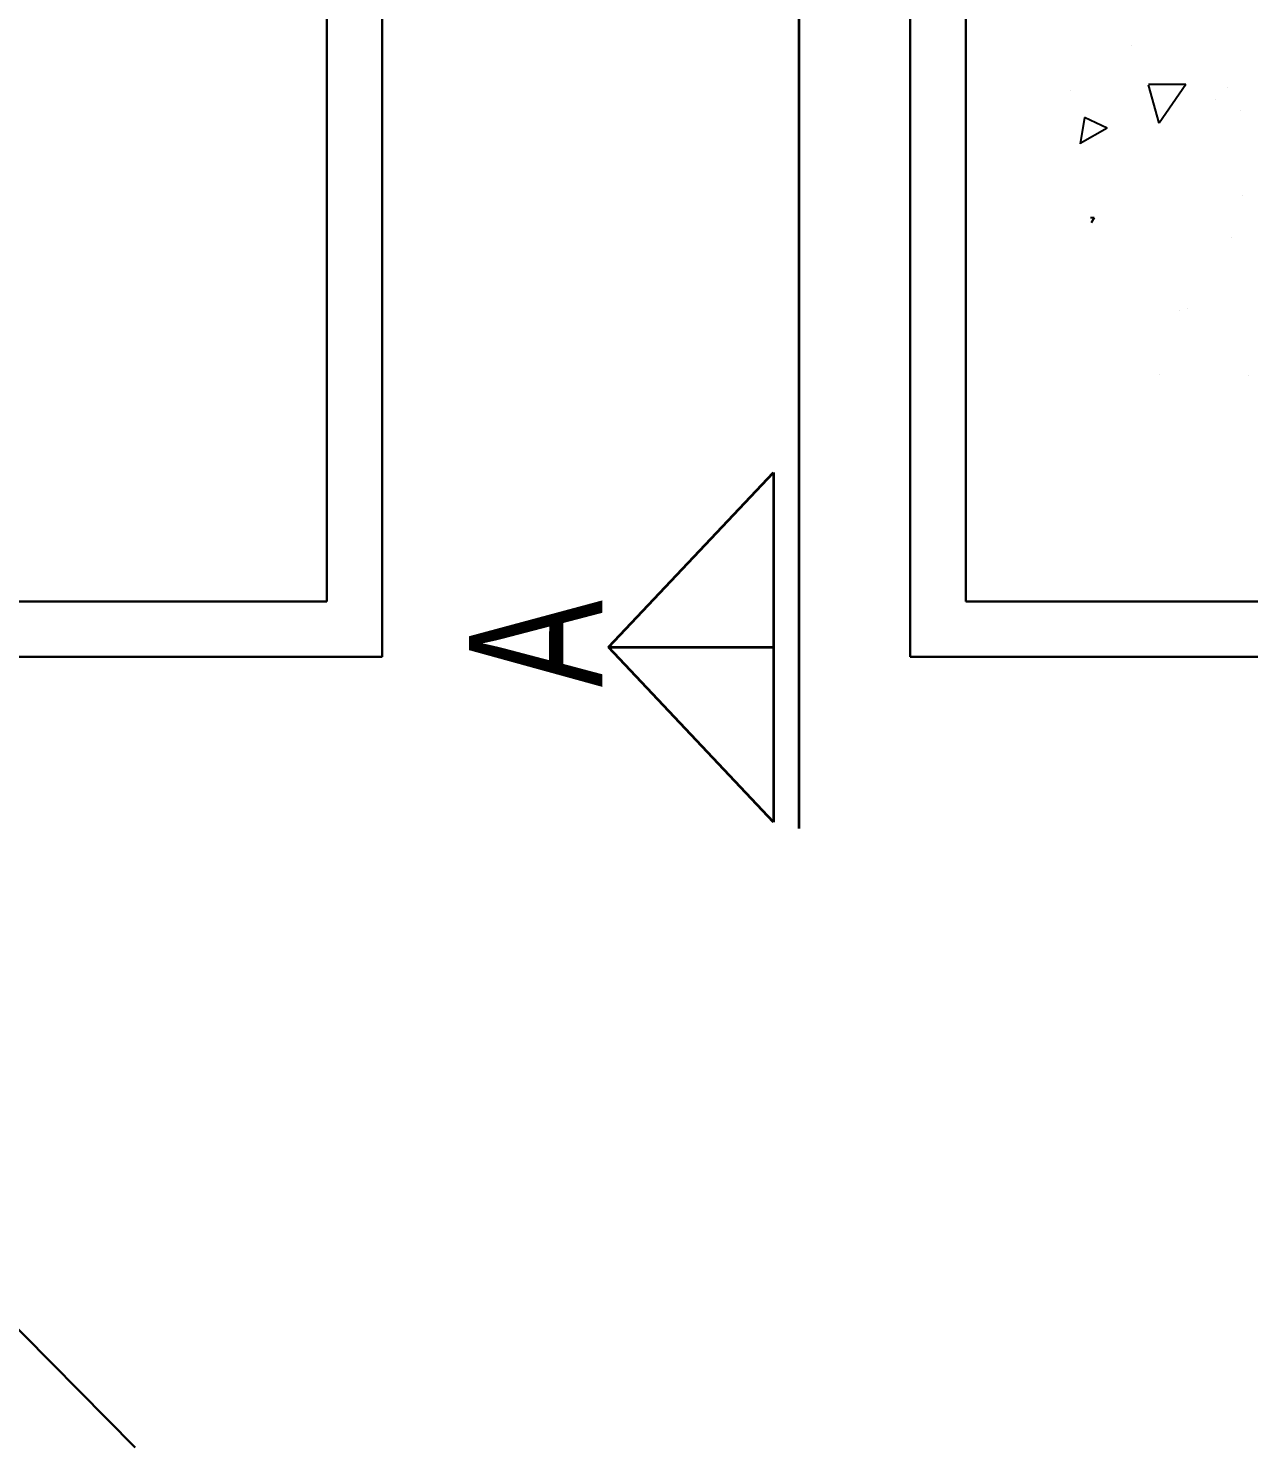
# Model space of a CAD drawing. Header units: inches. Extents: x -7543 to -822, y 102837 to 190349.
# Drawn here: x -837.10483 to -837.08287, y 102837.19865 to 102837.22418 of the extents above; entities that cross this region are included whole.
import ezdxf

# ---------------------------------------------------------------- set-up
doc = ezdxf.new("R2010")
doc.units = ezdxf.units.IN
doc.header["$MEASUREMENT"] = 0
doc.linetypes.add('ACAD_ISO03W100', pattern=[30, 12, -18])
for name, color, linetype, lineweight in [('ARSA', 7, 'Continuous', 30), ('BİTKİ', 96, 'Continuous', 25), ('YAZI', 7, 'Continuous', 25)]:
    doc.layers.add(name, color=color, linetype=linetype, lineweight=lineweight)
doc.layers.add('DUVAR', color=7, linetype='Continuous', lineweight=35, true_color=0xfc4642)
doc.styles.add('İSİM', font='arial.ttf', dxfattribs={"width": 0.7, "height": 50})

msp = doc.modelspace()

# ---------------------------------------------------------------- linework, layer by layer
at = {"layer": 'ARSA', "color": 40}
for p, q in [((-837.099457, 102837.225804), (-837.099457, 102837.213869)), ((-837.098457, 102837.225804), (-837.098457, 102837.212869)), ((-837.088957, 102837.225804), (-837.088957, 102837.212869)), ((-837.087957, 102837.225804), (-837.087957, 102837.213869)), ((-837.099457, 102837.213869), (-837.187242, 102837.213869)), ((-837.058917, 102837.213869), (-837.087957, 102837.213869)), ((-837.098457, 102837.212869), (-837.187272, 102837.212869)), ((-837.116966, 102837.212869), (-837.102906, 102837.198645)), ((-837.059917, 102837.212869), (-837.088957, 102837.212869))]:
    msp.add_line(p, q, dxfattribs=at)
at = {"layer": 'BİTKİ'}
for p, q in [((-837.084974, 102837.223861), (-837.084974, 102837.223861)), ((-837.084673, 102837.223163), (-837.084481, 102837.222472)), ((-837.083997, 102837.223167), (-837.084672, 102837.223165)), ((-837.083997, 102837.223167), (-837.08448, 102837.222474)), ((-837.083256, 102837.223111), (-837.083256, 102837.223111)), ((-837.08607, 102837.223056), (-837.08607, 102837.223056)), ((-837.083467, 102837.222896), (-837.083467, 102837.222896)), ((-837.085821, 102837.222571), (-837.085901, 102837.2221)), ((-837.085412, 102837.222383), (-837.08582, 102837.222574)), ((-837.083008, 102837.222702), (-837.083008, 102837.222702)), ((-837.085412, 102837.222383), (-837.0859, 102837.222103)), ((-837.082978, 102837.221179), (-837.082978, 102837.221179)), ((-837.085646, 102837.220771), (-837.085715, 102837.220766)), ((-837.085646, 102837.220771), (-837.085701, 102837.220679)), ((-837.083169, 102837.220416), (-837.083169, 102837.220416)), ((-837.084103, 102837.219098), (-837.084103, 102837.219098)), ((-837.083975, 102837.219133), (-837.083975, 102837.219133)), ((-837.084467, 102837.217951), (-837.084467, 102837.217951)), ((-837.082872, 102837.217935), (-837.082872, 102837.217935))]:
    msp.add_line(p, q, dxfattribs=at)
at = {"layer": 'DUVAR', "linetype": 'ACAD_ISO03W100'}
msp.add_line((-837.090957, 102837.209781), (-837.090957, 102837.276546), dxfattribs=at)
at = {"layer": 'DUVAR'}
for p, q in [((-837.094389, 102837.213043), (-837.09142, 102837.216188)), ((-837.09142, 102837.216188), (-837.09142, 102837.209899)), ((-837.094389, 102837.213043), (-837.09142, 102837.213043)), ((-837.09142, 102837.209899), (-837.094389, 102837.213043))]:
    msp.add_line(p, q, dxfattribs=at)
msp.add_solid([(-837.09142, 102837.209899), (-837.094389, 102837.213043), (-837.09142, 102837.213043), (-837.09142, 102837.209899)], dxfattribs=at)

# ---------------------------------------------------------------- texts
at = {"layer": 'YAZI', "style": 'İSİM', "width": 0.7}
msp.add_text('A', height=0.0024, rotation=89.9399, dxfattribs=at).set_placement((-837.0945, 102837.212326))

doc.saveas('drawing.dxf')
